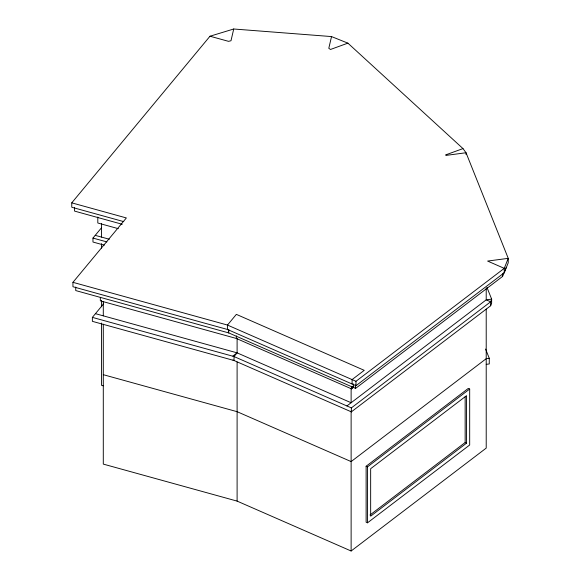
<?xml version="1.0" encoding="UTF-8"?>
<svg xmlns="http://www.w3.org/2000/svg" width="580" height="580" viewBox="0 0 580 580"><rect width="100%" height="100%" fill="white"/><g stroke="black" fill="none" stroke-linecap="round" stroke-linejoin="round"><path stroke-width="0.87" d="M71.761 202.848L126.36 217.942L72.942 282.329L72.942 286.738L227.483 329.469L355.975 385.7L504.252 272.76L508.239 262.762L508.239 258.354L466.03 152.736L462.985 148.596L347.891 43.145L331.528 36.576L233.725 29L230.992 40.752L228.52 41.34L209.996 36.221L71.761 202.848L71.761 207.249L123.765 221.632M331.528 36.576L328.795 48.328L330.513 49.467L347.891 43.145M232.899 360.013L351.357 411.858L490.658 305.754L491.644 303.086L491.644 299.128L486.953 287.383M75.733 287.049L75.733 290.573L228.745 332.913L355.569 388.411L502.584 276.435L506.202 267.438M104.269 245.159L92.967 242.034L92.967 238.068L101.572 227.701M237.104 338.459L237.104 352.85L234.037 356.548L234.037 360.513L92.372 321.342L92.372 317.376L103.487 303.978M351.125 388.353L351.125 402.745L237.104 352.85L232.899 356.055L351.357 407.892L490.658 301.788L491.644 299.128L486.214 299.845L346.92 405.949M355.975 385.7L355.975 381.292L504.252 268.351L508.239 258.354L487.606 261.065L504.252 268.351L504.252 272.76M100.34 297.46L100.34 300.853L236.357 338.466L351.48 388.846L353.952 386.969M366.125 466.24L468.299 388.419L469.684 389.028L469.684 444.99L367.51 522.819L366.125 522.21L366.125 466.24L367.51 466.849L469.684 389.028M369.982 515.018L465.153 442.525L465.153 396.851M466.545 443.135L370.656 516.171L370.656 468.705L466.545 395.669L466.545 443.135L465.153 442.525M103.291 324.184L103.291 464.101L237.104 501.105L351.125 551L486.214 448.101L486.214 309.089M462.985 148.596L445.607 154.918L446.02 155.404L466.03 152.736L466.03 154.498M209.996 36.221L233.725 29M486.214 364.356L489.266 363.95L489.266 358.281L486.214 358.687L351.125 461.586L237.104 411.684L103.291 374.687M122.242 224.279L74.544 211.091L74.544 207.567M118.342 228.68L97.802 223.003L97.802 217.058M95.229 235.35L109.294 239.243M92.967 238.068L106.879 241.918M72.942 282.329L227.483 325.061L355.975 381.292M95.439 313.671L237.104 352.85M92.372 317.376L234.037 356.548M103.24 385.823L101.507 385.345L101.507 323.024M485.583 349.058L489.266 358.281M502.584 273.789L502.584 276.435M490.658 305.754L490.658 301.788L486.214 299.845L486.214 288.159M367.51 466.849L367.51 522.819M355.569 384.888L355.569 388.411M353.351 383.916L353.351 387.44M352.51 386.367L352.51 388.063M352.089 383.996L352.089 379.588L364.24 370.337L236.357 314.367L227.483 325.061L227.483 329.469M351.48 386.302L351.48 388.846M351.357 407.892L351.357 411.858M351.125 411.082L351.125 551M237.104 362L237.104 501.105M236.357 335.921L236.357 338.466M228.745 329.389L228.745 332.913M228.382 330.143L228.382 332.782M103.291 301.455L103.291 315.846M101.507 223.597L101.507 237.089M101.507 243.622L101.507 248.131M101.507 300.44L101.507 306.762"/></g></svg>
